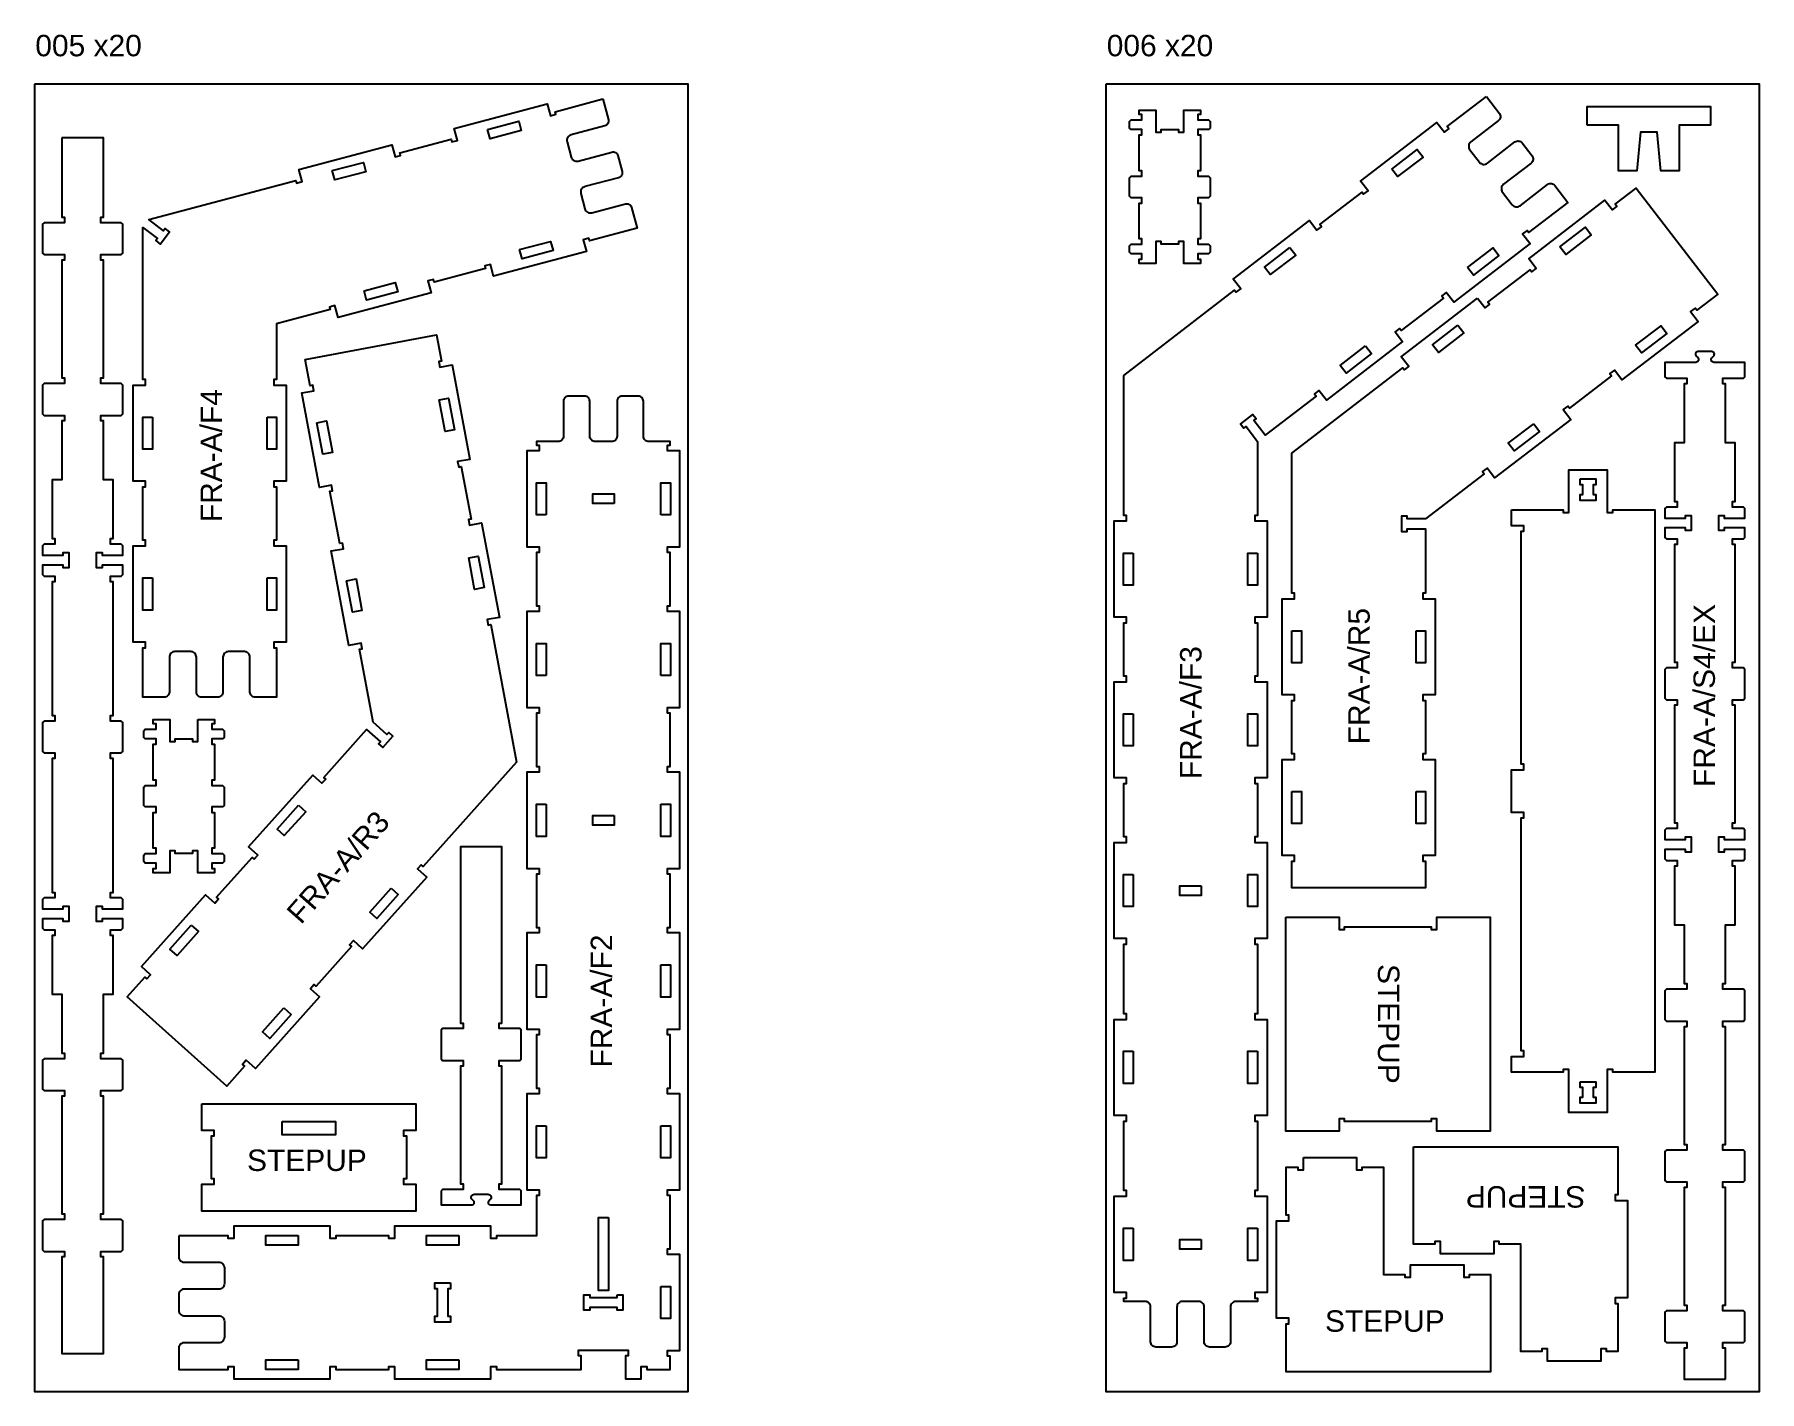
# Model space of a CAD drawing. Extents: x -4741 to 10570, y -11118 to 12613.
# Drawn here: x -650 to 2570, y 3882 to 6415 of the extents above; entities that cross this region are included whole.
import ezdxf

# ---------------------------------------------------------------- set-up
doc = ezdxf.new("R2010")
doc.units = 0
doc.header["$MEASUREMENT"] = 0
for name, color, linetype in [('0_SHEET_BIRCHPLY_2440X1220', 1, 'CONTINUOUS'), ('1_ANYTOOL_1MMDEEP_INSIDE', 2, 'CONTINUOUS'), ('3_ANYTOOL_CUTTHROUGH_INSID', 4, 'CONTINUOUS'), ('6_ANYTOOL_CUTTHROUGH_OUTSI', 5, 'CONTINUOUS')]:
    doc.layers.add(name, color=color, linetype=linetype)

msp = doc.modelspace()

# ---------------------------------------------------------------- linework, layer by layer
at = {"layer": '0_SHEET_BIRCHPLY_2440X1220'}
for points in [[(-649.6, 6322.2), (-649.6, 3882.2), (570.4, 3882.2), (570.4, 6322.2), (-649.6, 6322.2)], [(1350.4, 6322.2), (1350.4, 3882.2), (2570.4, 3882.2), (2570.4, 6322.2), (1350.4, 6322.2)]]:
    msp.add_lwpolyline(points, dxfattribs=at)
at = {"layer": '3_ANYTOOL_CUTTHROUGH_INSID'}
for points in [[(196.3, 6237.7), (254.2, 6253.1), (258.9, 6235.7), (200.9, 6220.3), (196.3, 6237.7)], [(1884, 6163.8), (1931.5, 6200.3), (1942.5, 6186.1), (1894.9, 6149.5), (1884, 6163.8)], [(-93.7, 6160.7), (-35.7, 6176.1), (-31.1, 6158.7), (-89.1, 6143.3), (-93.7, 6160.7)], [(2197.8, 6018.7), (2245.3, 6055.3), (2256.3, 6041), (2208.7, 6004.5), (2197.8, 6018.7)], [(255.8, 6013.4), (313.8, 6028.8), (318.4, 6011.4), (260.4, 5996), (255.8, 6013.4)], [(1693.7, 6017.4), (1704.7, 6003.2), (1657.2, 5966.6), (1646.2, 5980.8), (1693.7, 6017.4)], [(2025.4, 5979.9), (2073, 6016.5), (2084, 6002.2), (2036.4, 5965.6), (2025.4, 5979.9)], [(-34.2, 5936.5), (23.8, 5951.9), (28.4, 5934.5), (-29.6, 5919.1), (-34.2, 5936.5)], [(2007.5, 5872.4), (2018.5, 5858.1), (1970.9, 5821.5), (1960, 5835.8), (2007.5, 5872.4)], [(2339.2, 5834.8), (2386.8, 5871.4), (2397.7, 5857.1), (2350.2, 5820.6), (2339.2, 5834.8)], [(1835.2, 5833.5), (1846.2, 5819.3), (1798.6, 5782.7), (1787.6, 5797), (1835.2, 5833.5)], [(105.7, 5733), (123.4, 5736.3), (134.4, 5677.3), (116.8, 5674), (105.7, 5733)], [(-429.6, 5700.7), (-429.6, 5640.7), (-447.6, 5640.7), (-447.6, 5700.7), (-429.6, 5700.7)], [(-215.6, 5700.7), (-197.6, 5700.7), (-197.6, 5640.7), (-215.6, 5640.7), (-215.6, 5700.7)], [(-122.3, 5690.3), (-104.6, 5693.6), (-93.6, 5634.7), (-111.3, 5631.4), (-122.3, 5690.3)], [(2149, 5688.5), (2160, 5674.2), (2112.4, 5637.7), (2101.4, 5651.9), (2149, 5688.5)], [(305.4, 5518.3), (287.4, 5518.3), (287.4, 5578.3), (305.4, 5578.3), (305.4, 5518.3)], [(519.4, 5518.3), (519.4, 5578.3), (537.4, 5578.3), (537.4, 5518.3), (519.4, 5518.3)], [(2235.9, 5585.3), (2264.9, 5585.3), (2264.9, 5574.3), (2259.9, 5574.3), (2259.9, 5556.3), (2264.9, 5556.3), (2264.9, 5545.3), (2235.9, 5545.3), (2235.9, 5556.3), (2240.9, 5556.3), (2240.9, 5574.3), (2235.9, 5574.3), (2235.9, 5585.3)], [(432.4, 5539.3), (392.4, 5539.3), (392.4, 5557.3), (432.4, 5557.3), (432.4, 5539.3)], [(1401.4, 5447.1), (1401.4, 5387.1), (1383.4, 5387.1), (1383.4, 5447.1), (1401.4, 5447.1)], [(1633.4, 5447.1), (1633.4, 5387.1), (1615.4, 5387.1), (1615.4, 5447.1), (1633.4, 5447.1)], [(160.9, 5438.1), (178.6, 5441.4), (189.6, 5382.5), (171.9, 5379.2), (160.9, 5438.1)], [(-429.6, 5400.7), (-429.6, 5340.7), (-447.6, 5340.7), (-447.6, 5400.7), (-429.6, 5400.7)], [(-215.6, 5400.7), (-197.6, 5400.7), (-197.6, 5340.7), (-215.6, 5340.7), (-215.6, 5400.7)], [(-67.1, 5395.5), (-49.4, 5398.8), (-38.4, 5339.8), (-56.1, 5336.5), (-67.1, 5395.5)], [(1697.2, 5302.1), (1715.2, 5302.1), (1715.2, 5242.1), (1697.2, 5242.1), (1697.2, 5302.1)], [(1929.2, 5302.1), (1947.2, 5302.1), (1947.2, 5242.1), (1929.2, 5242.1), (1929.2, 5302.1)], [(305.4, 5218.3), (287.4, 5218.3), (287.4, 5278.3), (305.4, 5278.3), (305.4, 5218.3)], [(519.4, 5218.3), (519.4, 5278.3), (537.4, 5278.3), (537.4, 5218.3), (519.4, 5218.3)], [(1401.4, 5147.1), (1401.4, 5087.1), (1383.4, 5087.1), (1383.4, 5147.1), (1401.4, 5147.1)], [(1633.4, 5147.1), (1633.4, 5087.1), (1615.4, 5087.1), (1615.4, 5147.1), (1633.4, 5147.1)], [(1697.2, 5002.1), (1715.2, 5002.1), (1715.2, 4942.1), (1697.2, 4942.1), (1697.2, 5002.1)], [(1929.2, 5002.1), (1947.2, 5002.1), (1947.2, 4942.1), (1929.2, 4942.1), (1929.2, 5002.1)], [(-156.8, 4976.3), (-143.4, 4964.3), (-183.4, 4919.6), (-196.8, 4931.6), (-156.8, 4976.3)], [(305.4, 4978.3), (305.4, 4918.3), (287.4, 4918.3), (287.4, 4978.3), (305.4, 4978.3)], [(519.4, 4978.3), (537.4, 4978.3), (537.4, 4918.3), (519.4, 4918.3), (519.4, 4978.3)], [(432.4, 4957.3), (432.4, 4939.3), (392.4, 4939.3), (392.4, 4957.3), (432.4, 4957.3)], [(1401.4, 4847.1), (1401.4, 4787.1), (1383.4, 4787.1), (1383.4, 4847.1), (1401.4, 4847.1)], [(1633.4, 4847.1), (1633.4, 4787.1), (1615.4, 4787.1), (1615.4, 4847.1), (1633.4, 4847.1)], [(16.1, 4821.5), (29.5, 4809.5), (-10.5, 4764.8), (-23.9, 4776.8), (16.1, 4821.5)], [(1528.4, 4826.1), (1528.4, 4808.1), (1488.4, 4808.1), (1488.4, 4826.1), (1528.4, 4826.1)], [(-356.9, 4752.7), (-343.5, 4740.7), (-383.5, 4696), (-396.9, 4708), (-356.9, 4752.7)], [(305.4, 4678.3), (305.4, 4618.3), (287.4, 4618.3), (287.4, 4678.3), (305.4, 4678.3)], [(519.4, 4678.3), (537.4, 4678.3), (537.4, 4618.3), (519.4, 4618.3), (519.4, 4678.3)], [(-184, 4598), (-170.6, 4586), (-210.6, 4541.3), (-224, 4553.3), (-184, 4598)], [(1401.4, 4517.1), (1401.4, 4457.1), (1383.4, 4457.1), (1383.4, 4517.1), (1401.4, 4517.1)], [(1633.4, 4517.1), (1633.4, 4457.1), (1615.4, 4457.1), (1615.4, 4517.1), (1633.4, 4517.1)], [(2235.9, 4460.3), (2264.9, 4460.3), (2264.9, 4449.3), (2259.9, 4449.3), (2259.9, 4431.3), (2264.9, 4431.3), (2264.9, 4420.3), (2235.9, 4420.3), (2235.9, 4431.3), (2240.9, 4431.3), (2240.9, 4449.3), (2235.9, 4449.3), (2235.9, 4460.3)], [(-187.5, 4386.1), (-87.5, 4386.1), (-87.5, 4361.1), (-187.5, 4361.1), (-187.5, 4386.1)], [(305.4, 4378.3), (305.4, 4318.3), (287.4, 4318.3), (287.4, 4378.3), (305.4, 4378.3)], [(519.4, 4378.3), (537.4, 4378.3), (537.4, 4318.3), (519.4, 4318.3), (519.4, 4378.3)], [(421.9, 4206.8), (421.9, 4070.8), (402.9, 4070.8), (402.9, 4206.8), (421.9, 4206.8)], [(1401.4, 4187), (1401.4, 4127), (1383.4, 4127), (1383.4, 4187), (1401.4, 4187)], [(1633.4, 4187), (1633.4, 4127), (1615.4, 4127), (1615.4, 4187), (1633.4, 4187)], [(-157.6, 4173.3), (-157.6, 4155.3), (-217.6, 4155.3), (-217.6, 4173.3), (-157.6, 4173.3)], [(142.4, 4173.3), (142.4, 4155.3), (82.4, 4155.3), (82.4, 4173.3), (142.4, 4173.3)], [(1528.4, 4166), (1528.4, 4148), (1488.4, 4148), (1488.4, 4166), (1528.4, 4166)], [(126.9, 4084.8), (126.9, 4073.8), (121.9, 4073.8), (121.9, 4022.8), (126.9, 4022.8), (126.9, 4011.8), (97.9, 4011.8), (97.9, 4022.8), (102.9, 4022.8), (102.9, 4073.8), (97.9, 4073.8), (97.9, 4084.8), (126.9, 4084.8)], [(437.9, 4062.8), (448.9, 4062.8), (448.9, 4033.8), (437.9, 4033.8), (437.9, 4038.8), (386.9, 4038.8), (386.9, 4033.8), (375.9, 4033.8), (375.9, 4062.8), (386.9, 4062.8), (386.9, 4057.8), (437.9, 4057.8), (437.9, 4062.8)], [(519.4, 4078.3), (537.4, 4078.3), (537.4, 4018.3), (519.4, 4018.3), (519.4, 4078.3)], [(-157.6, 3941.3), (-157.6, 3923.3), (-217.6, 3923.3), (-217.6, 3941.3), (-157.6, 3941.3)], [(142.4, 3941.3), (142.4, 3923.3), (82.4, 3923.3), (82.4, 3941.3), (142.4, 3941.3)]]:
    msp.add_lwpolyline(points, dxfattribs=at)
at = {"layer": '6_ANYTOOL_CUTTHROUGH_OUTSI'}
for points in [[(411.4, 6294.5), (421.6, 6255.8, -0.414214), (414.9, 6244.2), (352.1, 6227.6, 0.414214), (344.6, 6214.7), (352.2, 6186.2, 0.414214), (365, 6178.7), (427.8, 6195.4, -0.414214), (439.5, 6188.7), (447.3, 6159.2, -0.414214), (440.5, 6147.6), (377.7, 6130.9, 0.414214), (370.3, 6118.1), (377.8, 6089.5, 0.414214), (390.7, 6082.1), (453.5, 6098.8, -0.414214), (465.1, 6092), (475.4, 6053.4), (386.2, 6029.7), (384.9, 6034.5), (374.8, 6031.8), (380.7, 6009.6), (207.2, 5963.6), (201.3, 5985.8), (191.1, 5983.1), (192.4, 5978.3), (96.2, 5952.7), (95, 5957.6), (84.8, 5954.9), (90.7, 5932.7), (-82.8, 5886.6), (-88.7, 5908.8), (-98.8, 5906.1), (-97.5, 5901.3), (-197.9, 5874.7), (-197.9, 5770.9), (-202.9, 5770.9), (-202.9, 5760.4), (-179.9, 5760.4), (-179.9, 5580.9), (-202.9, 5580.9), (-202.9, 5570.4), (-197.9, 5570.4), (-197.9, 5470.9), (-202.9, 5470.9), (-202.9, 5460.4), (-179.9, 5460.4), (-179.9, 5280.9), (-202.9, 5280.9), (-202.9, 5270.4), (-197.9, 5270.4), (-197.9, 5178.2), (-237.9, 5178.2, -0.414214), (-247.4, 5187.7), (-247.4, 5252.7, 0.414214), (-257.9, 5263.2), (-287.4, 5263.2, 0.414214), (-297.9, 5252.7), (-297.9, 5187.7, -0.414214), (-307.4, 5178.2), (-337.9, 5178.2, -0.414214), (-347.4, 5187.7), (-347.4, 5252.7, 0.414214), (-357.9, 5263.2), (-387.4, 5263.2, 0.414214), (-397.9, 5252.7), (-397.9, 5187.7, -0.414214), (-407.4, 5178.2), (-447.4, 5178.2), (-447.4, 5270.4), (-442.4, 5270.4), (-442.4, 5280.9), (-465.4, 5280.9), (-465.4, 5460.4), (-442.4, 5460.4), (-442.4, 5470.9), (-447.4, 5470.9), (-447.4, 5570.4), (-442.4, 5570.4), (-442.4, 5580.9), (-465.4, 5580.9), (-465.4, 5760.4), (-442.4, 5760.4), (-442.4, 5770.9), (-447.4, 5770.9), (-447.4, 6054.9), (-420.2, 6034.1), (-423.3, 6030.1), (-414.9, 6023.7), (-397.6, 6046.3), (-405.9, 6052.7), (-408.9, 6048.7), (-436.1, 6069.6), (-161.5, 6142.5), (-160.3, 6137.6), (-150.1, 6140.3), (-156, 6162.6), (17.5, 6208.6), (23.4, 6186.4), (33.5, 6189.1), (32.2, 6193.9), (128.4, 6219.4), (129.7, 6214.6), (139.9, 6217.3), (134, 6239.5), (307.4, 6285.6), (313.3, 6263.3), (323.5, 6266), (322.2, 6270.8), (411.4, 6294.5)], [(2060.5, 6299.2), (2084.9, 6267.5, -0.414214), (2083.1, 6254.2), (2031.6, 6214.6, 0.414214), (2029.7, 6199.8), (2047.7, 6176.5, 0.414214), (2062.4, 6174.5), (2113.9, 6214.2, -0.414214), (2127.2, 6212.4), (2145.8, 6188.3, -0.414214), (2144.1, 6174.9), (2092.6, 6135.3, 0.414214), (2090.7, 6120.6), (2108.6, 6097.2, 0.414214), (2123.4, 6095.3), (2174.9, 6134.9, -0.414214), (2188.2, 6133.2), (2212.6, 6101.5), (2139.5, 6045.2), (2136.4, 6049.2), (2128.1, 6042.8), (2142.1, 6024.5), (1999.9, 5915.1), (1985.8, 5933.3), (1977.5, 5926.9), (1980.6, 5923), (1901.7, 5862.3), (1898.6, 5866.3), (1890.3, 5859.9), (1904.3, 5841.6), (1762.1, 5732.2), (1748.1, 5750.4), (1739.7, 5744), (1742.8, 5740.1), (1647.7, 5666.9), (1626.7, 5694.3), (1630.6, 5697.3), (1624.2, 5705.6), (1601.6, 5688.3), (1608, 5679.9), (1612, 5683), (1633.1, 5655.5), (1633.1, 5517.4), (1628.1, 5517.4), (1628.1, 5506.9), (1651.1, 5506.9), (1651.1, 5327.4), (1628.1, 5327.4), (1628.1, 5316.9), (1633.1, 5316.9), (1633.1, 5217.4), (1628.1, 5217.4), (1628.1, 5206.9), (1651.1, 5206.9), (1651.1, 5027.4), (1628.1, 5027.4), (1628.1, 5016.9), (1633.1, 5016.9), (1633.1, 4917.4), (1628.1, 4917.4), (1628.1, 4906.9), (1651.1, 4906.9), (1651.1, 4727.4), (1628.1, 4727.4), (1628.1, 4716.9), (1633.1, 4716.9), (1633.1, 4587.3), (1628.1, 4587.3), (1628.1, 4576.8), (1651.1, 4576.8), (1651.1, 4397.3), (1628.1, 4397.3), (1628.1, 4386.8), (1633.1, 4386.8), (1633.1, 4257.2), (1628.1, 4257.2), (1628.1, 4246.7), (1651.1, 4246.7), (1651.1, 4067.2), (1628.1, 4067.2), (1628.1, 4056.7), (1633.1, 4056.7), (1633.1, 4050.2), (1593.1, 4050.2, 0.414214), (1582.9, 4040), (1582.9, 3975, -0.414214), (1573.1, 3965.2), (1543.6, 3965.2, -0.414214), (1533.9, 3975), (1533.9, 4040, 0.414214), (1523.6, 4050.2), (1493.1, 4050.2, 0.414214), (1482.9, 4040), (1482.9, 3975, -0.414214), (1473.1, 3965.2), (1443.6, 3965.2, -0.414214), (1433.9, 3975), (1433.9, 4040), (1433.9, 4040.2), (1433.9, 4040.4), (1433.9, 4040.7), (1433.8, 4040.9), (1433.8, 4041.1), (1433.8, 4041.4), (1433.8, 4041.6), (1433.7, 4041.8), (1433.7, 4042.1), (1433.6, 4042.3), (1433.6, 4042.5), (1433.5, 4042.8), (1433.4, 4043), (1433.3, 4043.3), (1433.3, 4043.5), (1433.2, 4043.7), (1433.1, 4044), (1433, 4044.2), (1432.9, 4044.4), (1432.7, 4044.7), (1432.6, 4044.9), (1432.5, 4045.1), (1432.4, 4045.4), (1432.2, 4045.6), (1432.1, 4045.8), (1431.9, 4046), (1431.8, 4046.2), (1431.6, 4046.4), (1431.4, 4046.6), (1431.3, 4046.8), (1431.1, 4047), (1430.9, 4047.2), (1430.7, 4047.4), (1430.5, 4047.6), (1430.3, 4047.8), (1430.1, 4047.9), (1429.9, 4048.1), (1429.7, 4048.2), (1429.5, 4048.4), (1429.3, 4048.5), (1429, 4048.7), (1428.8, 4048.8), (1428.6, 4048.9), (1428.3, 4049.1), (1428.1, 4049.2), (1427.9, 4049.3), (1427.7, 4049.4), (1427.4, 4049.5), (1427.2, 4049.6), (1426.9, 4049.7), (1426.7, 4049.7), (1426.5, 4049.8), (1426.2, 4049.9), (1426, 4049.9), (1425.7, 4050), (1425.5, 4050), (1425.3, 4050.1), (1425, 4050.1), (1424.8, 4050.1), (1424.6, 4050.2), (1424.3, 4050.2), (1424.1, 4050.2), (1423.9, 4050.2), (1423.6, 4050.2), (1383.6, 4050.2), (1383.6, 4056.7), (1388.6, 4056.7), (1388.6, 4067.2), (1365.6, 4067.2), (1365.6, 4246.7), (1388.6, 4246.7), (1388.6, 4257.2), (1383.6, 4257.2), (1383.6, 4386.8), (1388.6, 4386.8), (1388.6, 4397.3), (1365.6, 4397.3), (1365.6, 4576.8), (1388.6, 4576.8), (1388.6, 4587.3), (1383.6, 4587.3), (1383.6, 4716.9), (1388.6, 4716.9), (1388.6, 4727.4), (1365.6, 4727.4), (1365.6, 4906.9), (1388.6, 4906.9), (1388.6, 4917.4), (1383.6, 4917.4), (1383.6, 5016.9), (1388.6, 5016.9), (1388.6, 5027.4), (1365.6, 5027.4), (1365.6, 5206.9), (1388.6, 5206.9), (1388.6, 5217.4), (1383.6, 5217.4), (1383.6, 5316.9), (1388.6, 5316.9), (1388.6, 5327.4), (1365.6, 5327.4), (1365.6, 5506.9), (1388.6, 5506.9), (1388.6, 5517.4), (1383.6, 5517.4), (1383.6, 5778.6), (1590.7, 5937.8), (1593.7, 5933.8), (1602, 5940.3), (1588, 5958.5), (1730.3, 6067.9), (1744.3, 6049.7), (1752.6, 6056.1), (1749.6, 6060.1), (1828.4, 6120.7), (1831.5, 6116.8), (1839.8, 6123.2), (1825.8, 6141.4), (1968.1, 6250.8), (1982.1, 6232.6), (1990.4, 6239), (1987.4, 6243), (2060.5, 6299.2)], [(2507.2, 3905.4), (2507.2, 3962.9), (2502.2, 3962.9), (2502.2, 3973.4), (2540.3, 3973.4), (2543.2, 3976.2), (2543.2, 4030), (2540.3, 4032.9), (2502.2, 4032.9), (2502.2, 4043.4), (2507.2, 4043.4), (2507.2, 4262.9), (2502.2, 4262.9), (2502.2, 4273.4), (2540.3, 4273.4), (2543.2, 4276.2), (2543.2, 4330), (2540.3, 4332.9), (2502.2, 4332.9), (2502.2, 4343.4), (2507.2, 4343.4), (2507.2, 4562.9), (2502.2, 4562.9), (2502.2, 4573.4), (2540.3, 4573.4), (2543.2, 4576.2), (2543.2, 4630), (2540.3, 4632.9), (2502.2, 4632.9), (2502.2, 4643.4), (2507.2, 4643.4), (2507.2, 4753.4), (2525.2, 4753.4), (2525.2, 4862.9), (2520.2, 4862.9), (2520.2, 4873.4), (2540.3, 4873.4), (2543.2, 4876.2), (2543.2, 4893.9), (2504.7, 4893.9), (2504.7, 4888.9), (2494.2, 4888.9), (2494.2, 4917.4), (2504.7, 4917.4), (2504.7, 4912.4), (2543.2, 4912.4), (2543.2, 4930), (2540.3, 4932.9), (2520.2, 4932.9), (2520.2, 4943.4), (2525.2, 4943.4), (2525.2, 5162.9), (2520.2, 5162.9), (2520.2, 5173.4), (2540.3, 5173.4), (2543.2, 5176.2), (2543.2, 5230), (2540.3, 5232.9), (2520.2, 5232.9), (2520.2, 5243.4), (2525.2, 5243.4), (2525.2, 5462.9), (2520.2, 5462.9), (2520.2, 5473.4), (2540.3, 5473.4), (2543.2, 5476.2), (2543.2, 5493.9), (2504.7, 5493.9), (2504.7, 5488.9), (2494.2, 5488.9), (2494.2, 5517.4), (2504.7, 5517.4), (2504.7, 5512.4), (2543.2, 5512.4), (2543.2, 5530), (2540.3, 5532.9), (2520.2, 5532.9), (2520.2, 5543.4), (2525.2, 5543.4), (2525.2, 5652.9), (2507.2, 5652.9), (2507.2, 5762.9), (2502.2, 5762.9), (2502.2, 5773.4), (2540.3, 5773.4), (2543.2, 5776.2), (2543.2, 5802.9), (2485.5, 5802.9, -0.668179), (2481.8, 5811.8), (2484.7, 5814.8, 0.668179), (2481.4, 5822.9), (2455.5, 5822.9, 0.668179), (2452.1, 5814.8), (2455.1, 5811.8, -0.668179), (2451.4, 5802.9), (2393.7, 5802.9), (2393.7, 5776.2), (2396.5, 5773.4), (2434.7, 5773.4), (2434.7, 5762.9), (2429.7, 5762.9), (2429.7, 5652.9), (2411.7, 5652.9), (2411.7, 5543.4), (2416.7, 5543.4), (2416.7, 5532.9), (2396.5, 5532.9), (2393.7, 5530), (2393.7, 5512.4), (2432.2, 5512.4), (2432.2, 5517.4), (2442.7, 5517.4), (2442.7, 5488.9), (2432.2, 5488.9), (2432.2, 5493.9), (2393.7, 5493.9), (2393.7, 5476.2), (2396.5, 5473.4), (2416.7, 5473.4), (2416.7, 5462.9), (2411.7, 5462.9), (2411.7, 5243.4), (2416.7, 5243.4), (2416.7, 5232.9), (2396.5, 5232.9), (2393.7, 5230), (2393.7, 5176.2), (2396.5, 5173.4), (2416.7, 5173.4), (2416.7, 5162.9), (2411.7, 5162.9), (2411.7, 4943.4), (2416.7, 4943.4), (2416.7, 4932.9), (2396.5, 4932.9), (2393.7, 4930), (2393.7, 4912.4), (2432.2, 4912.4), (2432.2, 4917.4), (2442.7, 4917.4), (2442.7, 4888.9), (2432.2, 4888.9), (2432.2, 4893.9), (2393.7, 4893.9), (2393.7, 4876.2), (2396.5, 4873.4), (2416.7, 4873.4), (2416.7, 4862.9), (2411.7, 4862.9), (2411.7, 4753.4), (2429.7, 4753.4), (2429.7, 4643.4), (2434.7, 4643.4), (2434.7, 4632.9), (2396.5, 4632.9), (2393.7, 4630), (2393.7, 4576.2), (2396.5, 4573.4), (2434.7, 4573.4), (2434.7, 4562.9), (2429.7, 4562.9), (2429.7, 4343.4), (2434.7, 4343.4), (2434.7, 4332.9), (2396.5, 4332.9), (2393.7, 4330), (2393.7, 4276.2), (2396.5, 4273.4), (2434.7, 4273.4), (2434.7, 4262.9), (2429.7, 4262.9), (2429.7, 4043.4), (2434.7, 4043.4), (2434.7, 4032.9), (2396.5, 4032.9), (2393.7, 4030), (2393.7, 3976.2), (2396.5, 3973.4), (2434.7, 3973.4), (2434.7, 3962.9), (2429.7, 3962.9), (2429.7, 3905.4), (2507.2, 3905.4)], [(-380.1, 4173), (-380.1, 4133.1, 0.414214), (-370.6, 4123.6), (-305.6, 4123.6, -0.414214), (-295.1, 4113.1), (-295.1, 4083.6, -0.414214), (-305.6, 4073.1), (-370.6, 4073.1, 0.414214), (-380.1, 4063.6), (-380.1, 4033.1, 0.414214), (-370.6, 4023.6), (-305.6, 4023.6, -0.414214), (-295.1, 4013.1), (-295.1, 3983.6, -0.414214), (-305.6, 3973.1), (-370.6, 3973.1, 0.414214), (-380.1, 3963.6), (-380.1, 3923.6), (-287.9, 3923.6), (-287.9, 3928.6), (-277.4, 3928.6), (-277.4, 3905.6), (-97.9, 3905.6), (-97.9, 3928.6), (-87.4, 3928.6), (-87.4, 3923.6), (12.1, 3923.6), (12.1, 3928.6), (22.6, 3928.6), (22.6, 3905.6), (202.1, 3905.6), (202.1, 3928.6), (212.6, 3928.6), (212.6, 3923.6), (371.1, 3923.6), (371.1, 3949.1), (366.1, 3949.1), (366.1, 3959.6), (458.6, 3959.6), (458.6, 3949.1), (453.6, 3949.1), (453.6, 3905.6), (483.1, 3905.6), (483.1, 3928.6), (493.6, 3928.6), (493.6, 3923.6), (537.1, 3923.6), (537.1, 3948.1), (532.1, 3948.1), (532.1, 3958.6), (555.1, 3958.6), (555.1, 4138), (532.1, 4138), (532.1, 4148.5), (537.1, 4148.5), (537.1, 4248), (532.1, 4248), (532.1, 4258.5), (555.1, 4258.5), (555.1, 4438), (532.1, 4438), (532.1, 4448.5), (537.1, 4448.5), (537.1, 4548), (532.1, 4548), (532.1, 4558.5), (555.1, 4558.5), (555.1, 4738), (532.1, 4738), (532.1, 4748.5), (537.1, 4748.5), (537.1, 4848), (532.1, 4848), (532.1, 4858.5), (555.1, 4858.5), (555.1, 5038), (532.1, 5038), (532.1, 5048.5), (537.1, 5048.5), (537.1, 5148), (532.1, 5148), (532.1, 5158.5), (555.1, 5158.5), (555.1, 5338), (532.1, 5338), (532.1, 5348.5), (537.1, 5348.5), (537.1, 5448), (532.1, 5448), (532.1, 5458.5), (555.1, 5458.5), (555.1, 5638), (532.1, 5638), (532.1, 5648.5), (537.1, 5648.5), (537.1, 5655), (497.1, 5655, -0.414214), (486.9, 5665.3), (486.9, 5730.3, 0.414214), (477.1, 5740), (447.6, 5740, 0.414214), (437.9, 5730.3), (437.9, 5665.3, -0.414214), (427.6, 5655), (397.1, 5655, -0.414214), (386.9, 5665.3), (386.9, 5730.3, 0.414214), (377.1, 5740), (347.6, 5740, 0.414214), (337.9, 5730.3), (337.9, 5665.3, -0.414214), (327.6, 5655), (287.6, 5655), (287.6, 5648.5), (292.6, 5648.5), (292.6, 5638), (269.6, 5638), (269.6, 5458.5), (292.6, 5458.5), (292.6, 5448), (287.6, 5448), (287.6, 5348.5), (292.6, 5348.5), (292.6, 5338), (269.6, 5338), (269.6, 5158.5), (292.6, 5158.5), (292.6, 5148), (287.6, 5148), (287.6, 5048.5), (292.6, 5048.5), (292.6, 5038), (269.6, 5038), (269.6, 4858.5), (292.6, 4858.5), (292.6, 4848), (287.6, 4848), (287.6, 4748.5), (292.6, 4748.5), (292.6, 4738), (269.6, 4738), (269.6, 4558.5), (292.6, 4558.5), (292.6, 4548), (287.6, 4548), (287.6, 4448.5), (292.6, 4448.5), (292.6, 4438), (269.6, 4438), (269.6, 4258.5), (292.6, 4258.5), (292.6, 4248), (287.6, 4248), (287.6, 4173), (212.6, 4173), (212.6, 4168), (202.1, 4168), (202.1, 4191), (22.6, 4191), (22.6, 4168), (12.1, 4168), (12.1, 4173), (-87.4, 4173), (-87.4, 4168), (-97.9, 4168), (-97.9, 4191), (-277.4, 4191), (-277.4, 4168), (-287.9, 4168), (-287.9, 4173), (-380.1, 4173)], [(109.5, 4256.6), (109.5, 4230.4), (167.1, 4230.4, 0.668179), (170.2, 4237.7), (167.2, 4240.6, -0.668179), (171.3, 4250.4), (197.1, 4250.4, -0.668179), (201.2, 4240.6), (198.3, 4237.7, 0.668179), (201.3, 4230.4), (259, 4230.4), (259, 4256.6), (256.1, 4259.4), (218, 4259.4), (218, 4269.9), (223, 4269.9), (223, 4489.4), (218, 4489.4), (218, 4499.9), (256.1, 4499.9), (259, 4502.8), (259, 4556.6), (256.1, 4559.4), (218, 4559.4), (218, 4569.9), (223, 4569.9), (223, 4898.6), (145.5, 4898.6), (145.5, 4569.9), (150.5, 4569.9), (150.5, 4559.4), (112.3, 4559.4), (109.5, 4556.6), (109.5, 4502.8), (112.3, 4499.9), (150.5, 4499.9), (150.5, 4489.4), (145.5, 4489.4), (145.5, 4269.9), (150.5, 4269.9), (150.5, 4259.4), (112.3, 4259.4), (109.5, 4256.6)]]:
    msp.add_lwpolyline(points, format="xyb", dxfattribs=at)
for points in [[(2248.8, 6245.6), (2248.8, 6280.6), (2478.8, 6280.6), (2478.8, 6245.6), (2420.3, 6245.6), (2420.3, 6160.2), (2386.2, 6160.2), (2379.3, 6232.6), (2348.2, 6232.6), (2341.4, 6160.2), (2307.3, 6160.2), (2307.3, 6245.6), (2248.8, 6245.6)], [(1544.7, 6240.3), (1541.7, 6237.3), (1521.7, 6237.3), (1521.7, 6227.3), (1526.7, 6227.3), (1526.7, 6160.3), (1521.7, 6160.3), (1521.7, 6150.3), (1541.7, 6150.3), (1544.7, 6147.3), (1544.7, 6113.3), (1541.7, 6110.3), (1521.7, 6110.3), (1521.7, 6100.3), (1526.7, 6100.3), (1526.7, 6033.3), (1521.7, 6033.3), (1521.7, 6023.3), (1541.7, 6023.3), (1544.7, 6020.3), (1544.7, 6008.3), (1541.7, 6005.3), (1521.7, 6005.3), (1521.7, 5995.3), (1526.7, 5995.3), (1526.7, 5987.3), (1495.7, 5987.3), (1495.7, 6028.3), (1485.7, 6028.3), (1485.7, 6023.3), (1453.7, 6023.3), (1453.7, 6028.3), (1443.7, 6028.3), (1443.7, 5987.3), (1412.7, 5987.3), (1412.7, 5995.3), (1417.7, 5995.3), (1417.7, 6005.3), (1397.7, 6005.3), (1394.7, 6008.3), (1394.7, 6020.3), (1397.7, 6023.3), (1417.7, 6023.3), (1417.7, 6033.3), (1412.7, 6033.3), (1412.7, 6100.3), (1417.7, 6100.3), (1417.7, 6110.3), (1397.7, 6110.3), (1394.7, 6113.3), (1394.7, 6147.3), (1397.7, 6150.3), (1417.7, 6150.3), (1417.7, 6160.3), (1412.7, 6160.3), (1412.7, 6227.3), (1417.7, 6227.3), (1417.7, 6237.3), (1397.7, 6237.3), (1394.7, 6240.3), (1394.7, 6252.3), (1397.7, 6255.3), (1417.7, 6255.3), (1417.7, 6265.3), (1412.7, 6265.3), (1412.7, 6273.3), (1443.7, 6273.3), (1443.7, 6232.3), (1453.7, 6232.3), (1453.7, 6237.3), (1485.7, 6237.3), (1485.7, 6232.3), (1495.7, 6232.3), (1495.7, 6273.3), (1526.7, 6273.3), (1526.7, 6265.3), (1521.7, 6265.3), (1521.7, 6255.3), (1541.7, 6255.3), (1544.7, 6252.3), (1544.7, 6240.3)], [(-598.4, 6221.8), (-598.4, 6074), (-593.4, 6074), (-593.4, 6063.5), (-631.5, 6063.5), (-634.4, 6060.6), (-634.4, 6006.8), (-631.5, 6004), (-593.4, 6004), (-593.4, 5993.5), (-598.4, 5993.5), (-598.4, 5774), (-593.4, 5774), (-593.4, 5763.5), (-631.5, 5763.5), (-634.4, 5760.6), (-634.4, 5706.8), (-631.5, 5704), (-593.4, 5704), (-593.4, 5693.5), (-598.4, 5693.5), (-598.4, 5583.5), (-616.4, 5583.5), (-616.4, 5474), (-611.4, 5474), (-611.4, 5463.5), (-631.5, 5463.5), (-634.4, 5460.6), (-634.4, 5443), (-595.9, 5443), (-595.9, 5448), (-585.4, 5448), (-585.4, 5419.5), (-595.9, 5419.5), (-595.9, 5424.5), (-634.4, 5424.5), (-634.4, 5406.8), (-631.5, 5404), (-611.4, 5404), (-611.4, 5393.5), (-616.4, 5393.5), (-616.4, 5143.9), (-611.4, 5143.9), (-611.4, 5133.4), (-631.5, 5133.4), (-634.4, 5130.5), (-634.4, 5076.7), (-631.5, 5073.9), (-611.4, 5073.9), (-611.4, 5063.4), (-616.4, 5063.4), (-616.4, 4813.8), (-611.4, 4813.8), (-611.4, 4803.3), (-631.5, 4803.3), (-634.4, 4800.5), (-634.4, 4782.8), (-595.9, 4782.8), (-595.9, 4787.8), (-585.4, 4787.8), (-585.4, 4759.3), (-595.9, 4759.3), (-595.9, 4764.3), (-634.4, 4764.3), (-634.4, 4746.7), (-631.5, 4743.8), (-611.4, 4743.8), (-611.4, 4733.3), (-616.4, 4733.3), (-616.4, 4623.8), (-598.4, 4623.8), (-598.4, 4513.8), (-593.4, 4513.8), (-593.4, 4503.3), (-631.5, 4503.3), (-634.4, 4500.5), (-634.4, 4446.7), (-631.5, 4443.8), (-593.4, 4443.8), (-593.4, 4433.3), (-598.4, 4433.3), (-598.4, 4213.8), (-593.4, 4213.8), (-593.4, 4203.3), (-631.5, 4203.3), (-634.4, 4200.5), (-634.4, 4146.7), (-631.5, 4143.8), (-593.4, 4143.8), (-593.4, 4133.3), (-598.4, 4133.3), (-598.4, 3953.4), (-520.9, 3953.4), (-520.9, 4133.3), (-525.9, 4133.3), (-525.9, 4143.8), (-487.7, 4143.8), (-484.9, 4146.7), (-484.9, 4200.5), (-487.7, 4203.3), (-525.9, 4203.3), (-525.9, 4213.8), (-520.9, 4213.8), (-520.9, 4433.3), (-525.9, 4433.3), (-525.9, 4443.8), (-487.7, 4443.8), (-484.9, 4446.7), (-484.9, 4500.5), (-487.7, 4503.3), (-525.9, 4503.3), (-525.9, 4513.8), (-520.9, 4513.8), (-520.9, 4623.8), (-502.9, 4623.8), (-502.9, 4733.3), (-507.9, 4733.3), (-507.9, 4743.8), (-487.7, 4743.8), (-484.9, 4746.7), (-484.9, 4764.3), (-523.4, 4764.3), (-523.4, 4759.3), (-533.9, 4759.3), (-533.9, 4787.8), (-523.4, 4787.8), (-523.4, 4782.8), (-484.9, 4782.8), (-484.9, 4800.5), (-487.7, 4803.3), (-507.9, 4803.3), (-507.9, 4813.8), (-502.9, 4813.8), (-502.9, 5063.4), (-507.9, 5063.4), (-507.9, 5073.9), (-487.7, 5073.9), (-484.9, 5076.7), (-484.9, 5130.5), (-487.7, 5133.4), (-507.9, 5133.4), (-507.9, 5143.9), (-502.9, 5143.9), (-502.9, 5393.5), (-507.9, 5393.5), (-507.9, 5404), (-487.7, 5404), (-484.9, 5406.8), (-484.9, 5424.5), (-523.4, 5424.5), (-523.4, 5419.5), (-533.9, 5419.5), (-533.9, 5448), (-523.4, 5448), (-523.4, 5443), (-484.9, 5443), (-484.9, 5460.6), (-487.7, 5463.5), (-507.9, 5463.5), (-507.9, 5474), (-502.9, 5474), (-502.9, 5583.5), (-520.9, 5583.5), (-520.9, 5693.5), (-525.9, 5693.5), (-525.9, 5704), (-487.7, 5704), (-484.9, 5706.8), (-484.9, 5760.6), (-487.7, 5763.5), (-525.9, 5763.5), (-525.9, 5774), (-520.9, 5774), (-520.9, 5993.5), (-525.9, 5993.5), (-525.9, 6004), (-487.7, 6004), (-484.9, 6006.8), (-484.9, 6060.6), (-487.7, 6063.5), (-525.9, 6063.5), (-525.9, 6074), (-520.9, 6074), (-520.9, 6221.8), (-598.4, 6221.8)], [(2044.1, 5922.9), (2058.1, 5904.7), (2066.4, 5911.1), (2063.4, 5915), (2142.2, 5975.7), (2145.3, 5971.7), (2153.6, 5978.1), (2139.6, 5996.4), (2281.9, 6105.8), (2295.9, 6087.6), (2304.2, 6094), (2301.2, 6097.9), (2340.4, 6128.1), (2492.5, 5930.4), (2453.3, 5900.2), (2450.2, 5904.1), (2441.9, 5897.7), (2455.9, 5879.5), (2313.7, 5770.1), (2299.6, 5788.3), (2291.3, 5781.9), (2294.4, 5777.9), (2215.5, 5717.3), (2212.4, 5721.2), (2204.1, 5714.8), (2218.1, 5696.6), (2075.9, 5587.2), (2061.8, 5605.4), (2053.5, 5599), (2056.6, 5595), (1947.1, 5510.8), (1912.4, 5510.8), (1912.4, 5515.8), (1901.9, 5515.8), (1901.9, 5487.3), (1912.4, 5487.3), (1912.4, 5492.3), (1946.9, 5492.3), (1946.9, 5372.4), (1941.9, 5372.4), (1941.9, 5361.9), (1964.9, 5361.9), (1964.9, 5182.4), (1941.9, 5182.4), (1941.9, 5171.9), (1946.9, 5171.9), (1946.9, 5072.4), (1941.9, 5072.4), (1941.9, 5061.9), (1964.9, 5061.9), (1964.9, 4882.4), (1941.9, 4882.4), (1941.9, 4871.9), (1946.9, 4871.9), (1946.9, 4822.4), (1697.4, 4822.4), (1697.4, 4871.9), (1702.4, 4871.9), (1702.4, 4882.4), (1679.4, 4882.4), (1679.4, 5061.9), (1702.4, 5061.9), (1702.4, 5072.4), (1697.4, 5072.4), (1697.4, 5171.9), (1702.4, 5171.9), (1702.4, 5182.4), (1679.4, 5182.4), (1679.4, 5361.9), (1702.4, 5361.9), (1702.4, 5372.4), (1697.4, 5372.4), (1697.4, 5633.5), (1904.4, 5792.8), (1907.5, 5788.8), (1915.8, 5795.2), (1901.8, 5813.4), (2044.1, 5922.9)], [(-144.1, 5808.1), (101.1, 5854), (110.2, 5805.3), (105.3, 5804.4), (107.3, 5794.1), (129.9, 5798.3), (162.9, 5621.9), (140.3, 5617.7), (142.2, 5607.3), (147.1, 5608.3), (165.4, 5510.5), (160.5, 5509.5), (162.4, 5499.2), (185, 5503.4), (218.1, 5327), (195.5, 5322.8), (197.4, 5312.5), (202.3, 5313.4), (250.3, 5056.7), (76.2, 4862), (72.4, 4865.4), (65.4, 4857.6), (82.6, 4842.2), (-37.1, 4708.5), (-54.3, 4723.8), (-61.3, 4716), (-57.6, 4712.7), (-123.9, 4638.5), (-127.6, 4641.8), (-134.6, 4634), (-117.5, 4618.7), (-237.2, 4484.9), (-254.4, 4500.3), (-261.4, 4492.5), (-257.6, 4489.1), (-290.7, 4452.2), (-476.6, 4618.6), (-443.5, 4655.5), (-439.8, 4652.2), (-432.8, 4660), (-450, 4675.3), (-330.2, 4809.1), (-313.1, 4793.8), (-306.1, 4801.6), (-309.8, 4804.9), (-243.5, 4879.1), (-239.7, 4875.7), (-232.7, 4883.5), (-249.9, 4898.9), (-130.2, 5032.6), (-113, 5017.3), (-106, 5025.1), (-109.7, 5028.4), (-29.7, 5117.8), (-4, 5094.8), (-7.4, 5091.1), (0.5, 5084.1), (19.5, 5105.3), (11.6, 5112.3), (8.3, 5108.6), (-17.5, 5131.7), (-42.9, 5267.5), (-38, 5268.4), (-40, 5278.7), (-62.6, 5274.5), (-95.6, 5450.9), (-73, 5455.2), (-74.9, 5465.5), (-79.8, 5464.6), (-98.1, 5562.4), (-93.2, 5563.3), (-95.1, 5573.6), (-117.7, 5569.4), (-150.8, 5745.8), (-128.2, 5750), (-130.1, 5760.4), (-135, 5759.4), (-144.1, 5808.1)], [(2107.7, 5527.6), (2204.2, 5527.6), (2204.2, 5522.6), (2214.7, 5522.6), (2214.7, 5602.6), (2286.2, 5602.6), (2286.2, 5522.6), (2296.7, 5522.6), (2296.7, 5527.6), (2375.2, 5527.6), (2375.2, 4478.1), (2296.7, 4478.1), (2296.7, 4483.1), (2286.2, 4483.1), (2286.2, 4403.1), (2214.7, 4403.1), (2214.7, 4483.1), (2204.2, 4483.1), (2204.2, 4478.1), (2107.7, 4478.1), (2107.7, 4507.6), (2130.7, 4507.6), (2130.7, 4518.1), (2125.7, 4518.1), (2125.7, 4952.6), (2130.7, 4952.6), (2130.7, 4963.1), (2107.7, 4963.1), (2107.7, 5042.6), (2130.7, 5042.6), (2130.7, 5053.1), (2125.7, 5053.1), (2125.7, 5487.6), (2130.7, 5487.6), (2130.7, 5498.1), (2107.7, 5498.1), (2107.7, 5527.6)], [(-344.8, 5136.1), (-313.8, 5136.1), (-313.8, 5128.1), (-318.8, 5128.1), (-318.8, 5118.1), (-298.8, 5118.1), (-295.8, 5115.1), (-295.8, 5103.1), (-298.8, 5100.1), (-318.8, 5100.1), (-318.8, 5090.1), (-313.8, 5090.1), (-313.8, 5023.1), (-318.8, 5023.1), (-318.8, 5013.1), (-298.8, 5013.1), (-295.8, 5010.1), (-295.8, 4976.1), (-298.8, 4973.1), (-318.8, 4973.1), (-318.8, 4963.1), (-313.8, 4963.1), (-313.8, 4896.1), (-318.8, 4896.1), (-318.8, 4886.1), (-298.8, 4886.1), (-295.8, 4883.1), (-295.8, 4871.1), (-298.8, 4868.1), (-318.8, 4868.1), (-318.8, 4858.1), (-313.8, 4858.1), (-313.8, 4850.1), (-344.8, 4850.1), (-344.8, 4891.1), (-354.8, 4891.1), (-354.8, 4886.1), (-386.8, 4886.1), (-386.8, 4891.1), (-396.8, 4891.1), (-396.8, 4850.1), (-427.8, 4850.1), (-427.8, 4858.1), (-422.8, 4858.1), (-422.8, 4868.1), (-442.8, 4868.1), (-445.8, 4871.1), (-445.8, 4883.1), (-442.8, 4886.1), (-422.8, 4886.1), (-422.8, 4896.1), (-427.8, 4896.1), (-427.8, 4963.1), (-422.8, 4963.1), (-422.8, 4973.1), (-442.8, 4973.1), (-445.8, 4976.1), (-445.8, 5010.1), (-442.8, 5013.1), (-422.8, 5013.1), (-422.8, 5023.1), (-427.8, 5023.1), (-427.8, 5090.1), (-422.8, 5090.1), (-422.8, 5100.1), (-442.8, 5100.1), (-445.8, 5103.1), (-445.8, 5115.1), (-442.8, 5118.1), (-422.8, 5118.1), (-422.8, 5128.1), (-427.8, 5128.1), (-427.8, 5136.1), (-396.8, 5136.1), (-396.8, 5095.1), (-386.8, 5095.1), (-386.8, 5100.1), (-354.8, 5100.1), (-354.8, 5095.1), (-344.8, 5095.1), (-344.8, 5136.1)], [(1686, 4767.4), (1785.5, 4767.4), (1785.5, 4744.4), (1796, 4744.4), (1796, 4749.4), (1957.5, 4749.4), (1957.5, 4744.4), (1968, 4744.4), (1968, 4767.4), (2067.5, 4767.4), (2067.5, 4367.9), (1968, 4367.9), (1968, 4390.9), (1957.5, 4390.9), (1957.5, 4385.9), (1796, 4385.9), (1796, 4390.9), (1785.5, 4390.9), (1785.5, 4367.9), (1686, 4367.9), (1686, 4767.4)], [(-337.5, 4419.1), (62.5, 4419.1), (62.5, 4369.1), (39.5, 4369.1), (39.5, 4359.1), (44.5, 4359.1), (44.5, 4279.1), (39.5, 4279.1), (39.5, 4269.1), (62.5, 4269.1), (62.5, 4219.1), (-337.5, 4219.1), (-337.5, 4269.1), (-314.5, 4269.1), (-314.5, 4279.1), (-319.5, 4279.1), (-319.5, 4359.1), (-314.5, 4359.1), (-314.5, 4369.1), (-337.5, 4369.1), (-337.5, 4419.1)], [(1718.9, 4318.7), (1818.4, 4318.7), (1818.4, 4295.7), (1828.9, 4295.7), (1828.9, 4300.7), (1868.4, 4300.7), (1868.4, 4100.7), (1908.4, 4100.7), (1908.4, 4095.7), (1918.9, 4095.7), (1918.9, 4118.7), (2018.4, 4118.7), (2018.4, 4095.7), (2028.9, 4095.7), (2028.9, 4100.7), (2068.4, 4100.7), (2068.4, 3919.2), (1686.9, 3919.2), (1686.9, 4008.7), (1691.9, 4008.7), (1691.9, 4019.2), (1668.9, 4019.2), (1668.9, 4200.7), (1691.9, 4200.7), (1691.9, 4211.2), (1686.9, 4211.2), (1686.9, 4300.7), (1708.4, 4300.7), (1708.4, 4295.7), (1718.9, 4295.7), (1718.9, 4318.7)], [(1924.7, 4338.6), (2306.2, 4338.6), (2306.2, 4249.1), (2301.2, 4249.1), (2301.2, 4238.6), (2324.2, 4238.6), (2324.2, 4057.1), (2301.2, 4057.1), (2301.2, 4046.6), (2306.2, 4046.6), (2306.2, 3957.1), (2284.7, 3957.1), (2284.7, 3962.1), (2274.2, 3962.1), (2274.2, 3939.1), (2174.7, 3939.1), (2174.7, 3962.1), (2164.2, 3962.1), (2164.2, 3957.1), (2124.7, 3957.1), (2124.7, 4157.1), (2084.7, 4157.1), (2084.7, 4162.1), (2074.2, 4162.1), (2074.2, 4139.1), (1974.7, 4139.1), (1974.7, 4162.1), (1964.2, 4162.1), (1964.2, 4157.1), (1924.7, 4157.1), (1924.7, 4338.6)]]:
    msp.add_lwpolyline(points, dxfattribs=at)

# ---------------------------------------------------------------- texts
at = {"layer": '0_SHEET_BIRCHPLY_2440X1220', "char_height": 40, "width": 232.771, "attachment_point": 1}
for s, insert in [('\\fArial;005 x20', (-648.1, 6414.2)), ('\\fArial;006 x20', (1351.9, 6414.2))]:
    msp.add_mtext(s, dxfattribs=dict(at, insert=insert))
at = {"layer": '1_ANYTOOL_1MMDEEP_INSIDE', "char_height": 40, "attachment_point": 1}
for s, insert, width, rotation in [('\\fArial;FRA-A/F4', (-339.7, 5504.7), 279.277, 90), ('\\fArial;FRA-A/S4/EX', (2447.2, 5010.4), 373.735, 90), ('\\fArial;FRA-A/R5', (1802.7, 5090), 285.542, 90), ('\\fArial;FRA-A/F3', (1488.8, 5025), 279.277, 90), ('\\fArial;FRA-A/R3', (-182.2, 4778.7), 285.542, 48.5541), ('\\fArial;FRA-A/F2', (388.7, 4486.8), 278.554, 90), ('\\fArial;STEPUP', (1898.1, 4680.1), 256.145, 270), ('\\fArial;STEPUP', (2245.7, 4225.5), 256.145, 180)]:
    msp.add_mtext(s, dxfattribs=dict(at, insert=insert, width=width, rotation=rotation))
at = {"layer": '1_ANYTOOL_1MMDEEP_INSIDE', "char_height": 40, "width": 256.145, "attachment_point": 1}
for insert in [(-252.9, 4333.8), (1759.3, 4033.7)]:
    msp.add_mtext('\\fArial;STEPUP', dxfattribs=dict(at, insert=insert))

doc.saveas('drawing.dxf')
